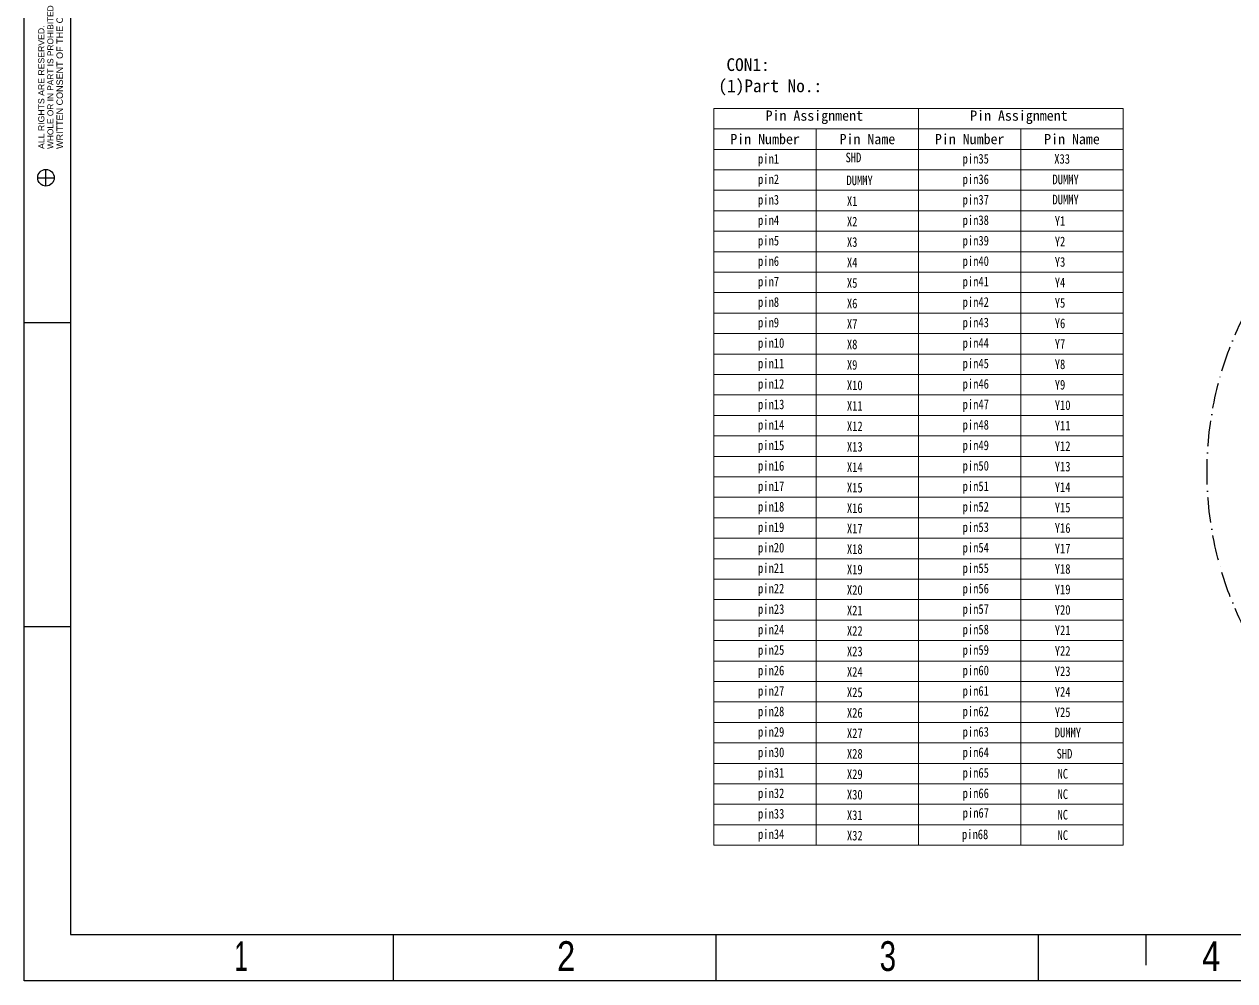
# Model space of a CAD drawing. Header units: millimetres. Extents: x 4747 to 6005, y -1475 to -549.
# Drawn here: x 4747 to 5319, y -1459 to -1007 of the extents above; entities that cross this region are included whole.
import ezdxf
from ezdxf.enums import TextEntityAlignment as Align

# ---------------------------------------------------------------- set-up
doc = ezdxf.new("R2010")
doc.units = ezdxf.units.MM
doc.linetypes.add('ACAD_ISO10W100', pattern=[18, 12, -3, 0, -3])
doc.layers.add('Outline', color=255, linetype='Continuous', lineweight=0)
doc.styles.add('SEACAD_arial_ttf', font='ARIAL.TTF', dxfattribs={"height": 0.2})

msp = doc.modelspace()

# ---------------------------------------------------------------- linework, layer by layer
at = {"color": 7, "linetype": 'Continuous', "ltscale": 25.4}
for p, q in [((4769.136, -572.794), (4769.136, -1436.935)), ((4757.501, -1083.832), (4757.501, -1076.033)), ((4753.602, -1079.932), (4761.401, -1079.932)), ((4769.136, -1148.355), (4747.244, -1148.355)), ((4769.136, -1291.854), (4747.244, -1291.854)), ((4769.136, -1436.935), (5982.677, -1436.935)), ((4921.375, -1436.935), (4921.375, -1458.827)), ((5073.613, -1436.935), (5073.613, -1458.827)), ((5225.852, -1436.935), (5225.852, -1458.827)), ((5276.609, -1436.935), (5276.609, -1451.53))]:
    msp.add_line(p, q, dxfattribs=at)
msp.add_line((6004.569, -1458.827), (4747.244, -1458.827))
msp.add_lwpolyline([(4747.244, -550.902), (6004.569, -550.902), (6004.569, -1458.827), (4747.244, -1458.827)], close=True, dxfattribs=at)
at = {"color": 2, "linetype": 'ACAD_ISO10W100'}
msp.add_circle((5468.728, -1218.646), 163.211, dxfattribs=at)
at = {"color": 7, "linetype": 'Continuous', "ltscale": 25.4}
msp.add_circle((4757.501, -1079.932), 3.9, dxfattribs=at)
at = {"layer": 'Outline'}
for p, q in [((5072.785, -1047.23), (5169.355, -1047.23)), ((5072.785, -1047.23), (5072.785, -1394.881)), ((5169.355, -1047.23), (5169.355, -1394.881)), ((5169.355, -1047.23), (5265.924, -1047.23)), ((5169.355, -1047.23), (5169.355, -1211.399)), ((5265.924, -1047.23), (5265.924, -1394.881)), ((5072.785, -1056.887), (5169.355, -1056.887)), ((5121.07, -1056.887), (5121.07, -1114.829)), ((5169.355, -1056.887), (5265.924, -1056.887)), ((5217.639, -1056.887), (5217.639, -1394.881)), ((5072.785, -1066.544), (5169.355, -1066.544)), ((5169.355, -1066.544), (5265.924, -1066.544)), ((5072.785, -1076.201), (5169.355, -1076.201)), ((5169.355, -1076.201), (5265.924, -1076.201)), ((5072.785, -1085.858), (5169.355, -1085.858)), ((5169.355, -1085.858), (5265.924, -1085.858)), ((5072.785, -1095.515), (5169.355, -1095.515)), ((5169.355, -1095.515), (5265.924, -1095.515)), ((5072.785, -1105.172), (5169.355, -1105.172)), ((5169.355, -1105.172), (5265.924, -1105.172)), ((5072.785, -1114.829), (5169.355, -1114.829)), ((5072.785, -1114.829), (5169.355, -1114.829)), ((5121.07, -1114.829), (5121.07, -1394.881)), ((5169.355, -1114.829), (5265.924, -1114.829)), ((5169.355, -1114.829), (5265.924, -1114.829)), ((5072.785, -1124.486), (5169.355, -1124.486)), ((5169.355, -1124.486), (5265.924, -1124.486)), ((5072.785, -1134.143), (5169.355, -1134.143)), ((5169.355, -1134.143), (5265.924, -1134.143)), ((5072.785, -1143.8), (5169.355, -1143.8)), ((5169.355, -1143.8), (5265.924, -1143.8)), ((5072.785, -1153.457), (5169.355, -1153.457)), ((5169.355, -1153.457), (5265.924, -1153.457)), ((5072.785, -1163.114), (5169.355, -1163.114)), ((5169.355, -1163.114), (5265.924, -1163.114)), ((5072.785, -1172.771), (5169.355, -1172.771)), ((5072.785, -1172.771), (5169.355, -1172.771)), ((5169.355, -1172.771), (5265.924, -1172.771)), ((5169.355, -1172.771), (5265.924, -1172.771)), ((5169.355, -1172.771), (5265.924, -1172.771)), ((5072.785, -1182.428), (5169.355, -1182.428)), ((5169.355, -1182.428), (5265.924, -1182.428)), ((5072.785, -1192.085), (5169.355, -1192.085)), ((5169.355, -1192.085), (5265.924, -1192.085)), ((5169.355, -1192.085), (5265.924, -1192.085)), ((5169.355, -1192.085), (5265.924, -1192.085)), ((5169.355, -1192.085), (5265.924, -1192.085)), ((5072.785, -1201.742), (5169.355, -1201.742)), ((5169.355, -1201.742), (5265.924, -1201.742)), ((5072.785, -1211.399), (5169.355, -1211.399)), ((5072.785, -1211.399), (5169.355, -1211.399)), ((5169.355, -1211.399), (5265.924, -1211.399)), ((5169.355, -1211.399), (5265.924, -1211.399)), ((5072.785, -1221.056), (5169.355, -1221.056)), ((5169.355, -1221.056), (5265.924, -1221.056)), ((5072.785, -1230.713), (5169.355, -1230.713)), ((5169.355, -1230.713), (5265.924, -1230.713)), ((5072.785, -1240.37), (5169.355, -1240.37)), ((5072.785, -1240.37), (5169.355, -1240.37)), ((5169.355, -1240.37), (5265.924, -1240.37)), ((5072.785, -1250.027), (5169.355, -1250.027)), ((5169.355, -1250.027), (5265.924, -1250.027)), ((5072.785, -1259.684), (5169.355, -1259.684)), ((5169.355, -1259.684), (5265.924, -1259.684)), ((5169.355, -1259.684), (5265.924, -1259.684)), ((5072.785, -1269.341), (5169.355, -1269.341)), ((5169.355, -1269.341), (5265.924, -1269.341)), ((5072.785, -1278.998), (5169.355, -1278.998)), ((5169.355, -1278.998), (5265.924, -1278.998)), ((5072.785, -1288.655), (5169.355, -1288.655)), ((5072.785, -1288.655), (5169.355, -1288.655)), ((5169.355, -1288.655), (5265.924, -1288.655)), ((5072.785, -1298.312), (5169.355, -1298.312)), ((5169.355, -1298.312), (5265.924, -1298.312)), ((5072.785, -1307.969), (5169.355, -1307.969)), ((5169.355, -1307.969), (5265.924, -1307.969)), ((5072.785, -1317.626), (5169.355, -1317.626)), ((5169.355, -1317.626), (5265.924, -1317.626)), ((5169.355, -1317.626), (5265.924, -1317.626)), ((5169.355, -1317.626), (5265.924, -1317.626)), ((5072.785, -1327.283), (5169.355, -1327.283)), ((5169.355, -1327.283), (5265.924, -1327.283)), ((5072.785, -1336.94), (5169.355, -1336.94)), ((5169.355, -1336.94), (5265.924, -1336.94)), ((5169.355, -1336.94), (5265.924, -1336.94)), ((5169.355, -1336.94), (5265.924, -1336.94)), ((5169.355, -1336.94), (5265.924, -1336.94)), ((5072.785, -1346.597), (5169.355, -1346.597)), ((5072.785, -1346.597), (5169.355, -1346.597)), ((5072.785, -1346.597), (5169.355, -1346.597)), ((5169.355, -1346.597), (5265.924, -1346.597)), ((5169.355, -1346.597), (5265.924, -1346.597)), ((5072.785, -1356.254), (5169.355, -1356.254)), ((5169.355, -1356.254), (5265.924, -1356.254)), ((5169.355, -1356.254), (5265.924, -1356.254)), ((5072.785, -1365.911), (5169.355, -1365.911)), ((5072.785, -1365.911), (5169.355, -1365.911)), ((5072.785, -1365.911), (5169.355, -1365.911)), ((5072.785, -1365.911), (5169.355, -1365.911)), ((5169.355, -1365.911), (5265.924, -1365.911)), ((5072.785, -1375.568), (5169.355, -1375.568)), ((5169.355, -1375.568), (5265.924, -1375.568)), ((5169.355, -1375.568), (5265.924, -1375.568)), ((5072.785, -1385.225), (5169.355, -1385.225)), ((5169.355, -1385.225), (5265.924, -1385.225)), ((5072.785, -1394.881), (5169.355, -1394.881)), ((5169.355, -1394.881), (5265.924, -1394.881))]:
    msp.add_line(p, q, dxfattribs=at)

# ---------------------------------------------------------------- texts
at = {"color": 7, "linetype": 'Continuous', "ltscale": 25.4, "style": 'SEACAD_arial_ttf'}
for s, height, p in [('WRITTEN CONSENT OF THE COPYRIGHT', 3.04165, (4762.474, -1066.329)), ('WHOLE OR IN PART IS PROHIBITED', 2.80768, (4758.204, -1066.329)), ('ALL RIGHTS ARE RESERVED.', 2.93247, (4753.836, -1066.329))]:
    msp.add_text(s, height=height, rotation=90, dxfattribs=at).set_placement(p, align=Align.TOP_LEFT)
for s, width, p in [('1', 0.571, (4846.503, -1440.156)), ('2', 0.786, (4998.742, -1440.156)), ('3', 0.714, (5150.98, -1440.156)), ('4', 0.786, (5303.219, -1440.156))]:
    msp.add_text(s, height=14.038, dxfattribs=dict(at, width=width)).set_placement(p, align=Align.TOP_LEFT)
at = {"layer": 'Outline', "color": 2, "width": 0.8}
for s, p in [('pin1', (5093.617, -1073.237)), ('SHD', (5134.919, -1072.634)), ('pin35', (5190.187, -1073.237)), ('X33', (5233.422, -1073.301)), ('pin2', (5093.617, -1082.894)), ('DUMMY', (5135.363, -1083.421)), ('pin36', (5190.187, -1082.894)), ('DUMMY', (5232.586, -1083.006)), ('pin3', (5093.617, -1092.551)), ('X1', (5135.558, -1093.222)), ('pin37', (5190.187, -1092.551)), ('DUMMY', (5232.586, -1092.491)), ('pin4', (5093.617, -1102.208)), ('X2', (5135.558, -1102.879)), ('pin38', (5190.187, -1102.208)), ('Y1', (5233.661, -1102.601)), ('pin5', (5093.617, -1111.865)), ('X3', (5135.558, -1112.536)), ('pin39', (5190.187, -1111.865)), ('Y2', (5233.661, -1112.258)), ('pin6', (5093.617, -1121.522)), ('X4', (5135.558, -1122.193)), ('pin40', (5190.187, -1121.522)), ('Y3', (5233.661, -1121.915)), ('pin7', (5093.617, -1131.179)), ('X5', (5135.558, -1131.85)), ('pin41', (5190.187, -1131.179)), ('Y4', (5233.661, -1131.572)), ('pin8', (5093.617, -1140.836)), ('X6', (5135.558, -1141.507)), ('pin42', (5190.187, -1140.836)), ('Y5', (5233.661, -1141.229)), ('pin9', (5093.617, -1150.493)), ('X7', (5135.558, -1151.164)), ('pin43', (5190.187, -1150.493)), ('Y6', (5233.661, -1150.886)), ('pin10', (5093.617, -1160.15)), ('X8', (5135.558, -1160.821)), ('pin44', (5190.187, -1160.15)), ('Y7', (5233.661, -1160.543)), ('pin11', (5093.617, -1169.807)), ('pin45', (5190.187, -1169.807)), ('X9', (5135.558, -1170.478)), ('Y8', (5233.661, -1170.2)), ('pin12', (5093.617, -1179.464)), ('X10', (5135.558, -1180.135)), ('pin46', (5190.187, -1179.464)), ('Y9', (5233.661, -1179.857)), ('pin13', (5093.617, -1189.121)), ('X11', (5135.558, -1189.792)), ('pin47', (5190.187, -1189.121)), ('Y10', (5233.661, -1189.514)), ('pin14', (5093.617, -1198.778)), ('pin48', (5190.187, -1198.778)), ('X12', (5135.558, -1199.449)), ('Y11', (5233.661, -1199.171)), ('pin15', (5093.617, -1208.435)), ('X13', (5135.558, -1209.106)), ('pin49', (5190.187, -1208.435)), ('Y12', (5233.661, -1208.827)), ('pin16', (5093.617, -1218.092)), ('X14', (5135.558, -1218.763)), ('pin50', (5190.187, -1218.092)), ('Y13', (5233.661, -1218.484)), ('pin17', (5093.617, -1227.748)), ('X15', (5135.558, -1228.42)), ('pin51', (5190.187, -1227.748)), ('Y14', (5233.661, -1228.141)), ('pin18', (5093.617, -1237.405)), ('X16', (5135.558, -1238.077)), ('pin52', (5190.187, -1237.405)), ('Y15', (5233.661, -1237.798)), ('pin19', (5093.617, -1247.062)), ('X17', (5135.558, -1247.734)), ('pin53', (5190.187, -1247.062)), ('Y16', (5233.661, -1247.455)), ('pin20', (5093.617, -1256.719)), ('X18', (5135.558, -1257.391)), ('pin54', (5190.187, -1256.719)), ('Y17', (5233.661, -1257.112)), ('pin21', (5093.617, -1266.376)), ('X19', (5135.558, -1267.048)), ('pin55', (5190.187, -1266.376)), ('Y18', (5233.661, -1266.769)), ('pin22', (5093.617, -1276.033)), ('X20', (5135.558, -1276.705)), ('pin56', (5190.187, -1276.033)), ('Y19', (5233.661, -1276.426)), ('pin23', (5093.617, -1285.69)), ('X21', (5135.558, -1286.362)), ('pin57', (5190.187, -1285.69)), ('Y20', (5233.661, -1286.083)), ('pin24', (5093.617, -1295.347)), ('pin58', (5190.187, -1295.347)), ('Y21', (5233.661, -1295.74)), ('X22', (5135.558, -1296.019)), ('pin25', (5093.617, -1305.004)), ('X23', (5135.558, -1305.676)), ('pin59', (5190.187, -1305.004)), ('Y22', (5233.661, -1305.397)), ('pin26', (5093.617, -1314.661)), ('X24', (5135.558, -1315.333)), ('pin60', (5190.187, -1314.661)), ('Y23', (5233.661, -1315.054)), ('pin27', (5093.617, -1324.318)), ('pin61', (5190.187, -1324.318)), ('X25', (5135.558, -1324.99)), ('Y24', (5233.661, -1324.711)), ('pin28', (5093.617, -1333.975)), ('X26', (5135.558, -1334.646)), ('pin62', (5190.187, -1333.975)), ('Y25', (5233.661, -1334.368)), ('pin29', (5093.617, -1343.632)), ('X27', (5135.558, -1344.303)), ('pin63', (5190.187, -1343.632)), ('DUMMY', (5233.663, -1343.969)), ('pin30', (5093.617, -1353.289)), ('X28', (5135.558, -1353.96)), ('pin64', (5190.187, -1353.289)), ('SHD', (5234.529, -1353.961)), ('pin31', (5093.617, -1362.946)), ('X29', (5135.558, -1363.617)), ('pin65', (5190.187, -1362.946)), ('NC', (5234.969, -1363.425)), ('pin32', (5093.617, -1372.603)), ('X30', (5135.558, -1373.274)), ('pin66', (5190.187, -1372.603)), ('NC', (5234.969, -1373.082)), ('pin33', (5093.617, -1382.26)), ('X31', (5135.558, -1382.931)), ('pin67', (5190.226, -1381.863)), ('NC', (5234.969, -1382.739)), ('pin34', (5093.617, -1391.917)), ('X32', (5135.558, -1392.588)), ('pin68', (5189.882, -1391.985)), ('NC', (5234.969, -1392.396))]:
    msp.add_text(s, height=4.55, dxfattribs=at).set_placement(p)
at = {"layer": 'Outline', "color": 3, "attachment_point": 5}
for s, insert, char_height, width in [('{\\C7;CON1:\\P\\fArial|b0|i0|c136|p34;       \\fArial|b0|i0|c0|p34; \\fArial|b0|i0|c136|p34; \\Ftxt|c238;(1)Part No.:}', (5088.898, -1032.354), 6, 250.57324), ('Pin Assignment', (5120.147, -1051.388), 4.82849, 96.56972), ('Pin Assignment', (5216.716, -1051.388), 4.82849, 96.56972), ('Pin Number', (5096.927, -1061.716), 4.8285, 48.28486), ('Pin Name', (5145.212, -1061.716), 4.8285, 48.28486), ('Pin Number', (5193.497, -1061.716), 4.8285, 48.28486), ('Pin Name', (5241.782, -1061.716), 4.8285, 48.28486)]:
    msp.add_mtext(s, dxfattribs=dict(at, insert=insert, char_height=char_height, width=width))

doc.saveas('drawing.dxf')
